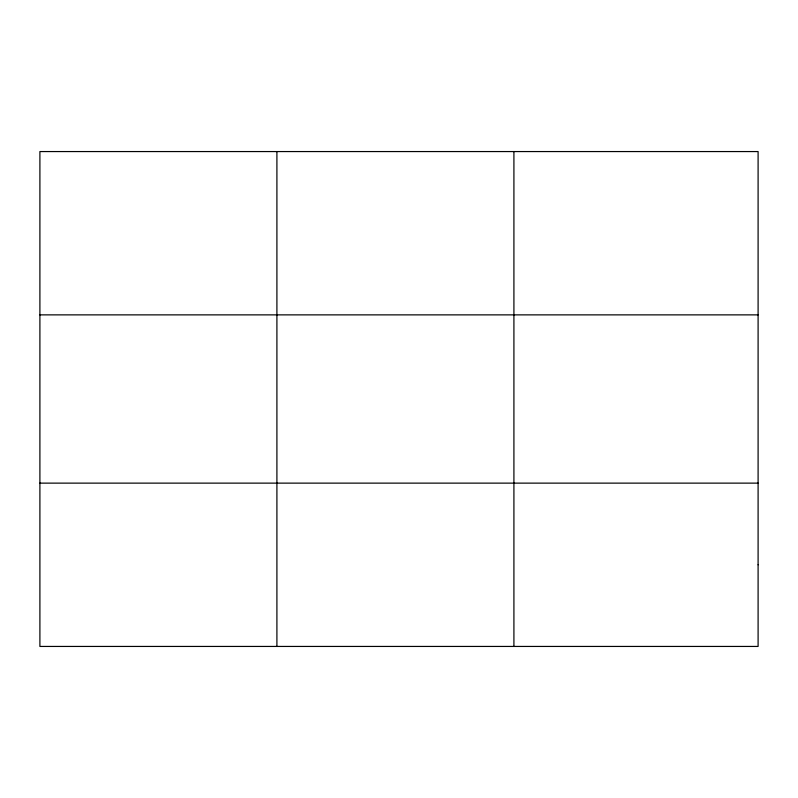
<?xml version="1.0" encoding="UTF-8"?>
<svg xmlns="http://www.w3.org/2000/svg" width="798" height="798" viewBox="0 0 798 798"><rect width="100%" height="100%" fill="white"/><g stroke="black" fill="none" stroke-linecap="round" stroke-linejoin="round"><path stroke-width="1.2" d="M276.906 646.44L276.906 151.56M513.912 646.44L513.912 151.56M39.9 314.871L758.1 314.871M39.9 483.129L758.1 483.129M758.1 564.785L758.1 646.44L39.9 646.44L39.9 151.56L758.1 151.56L758.1 564.785"/></g></svg>
